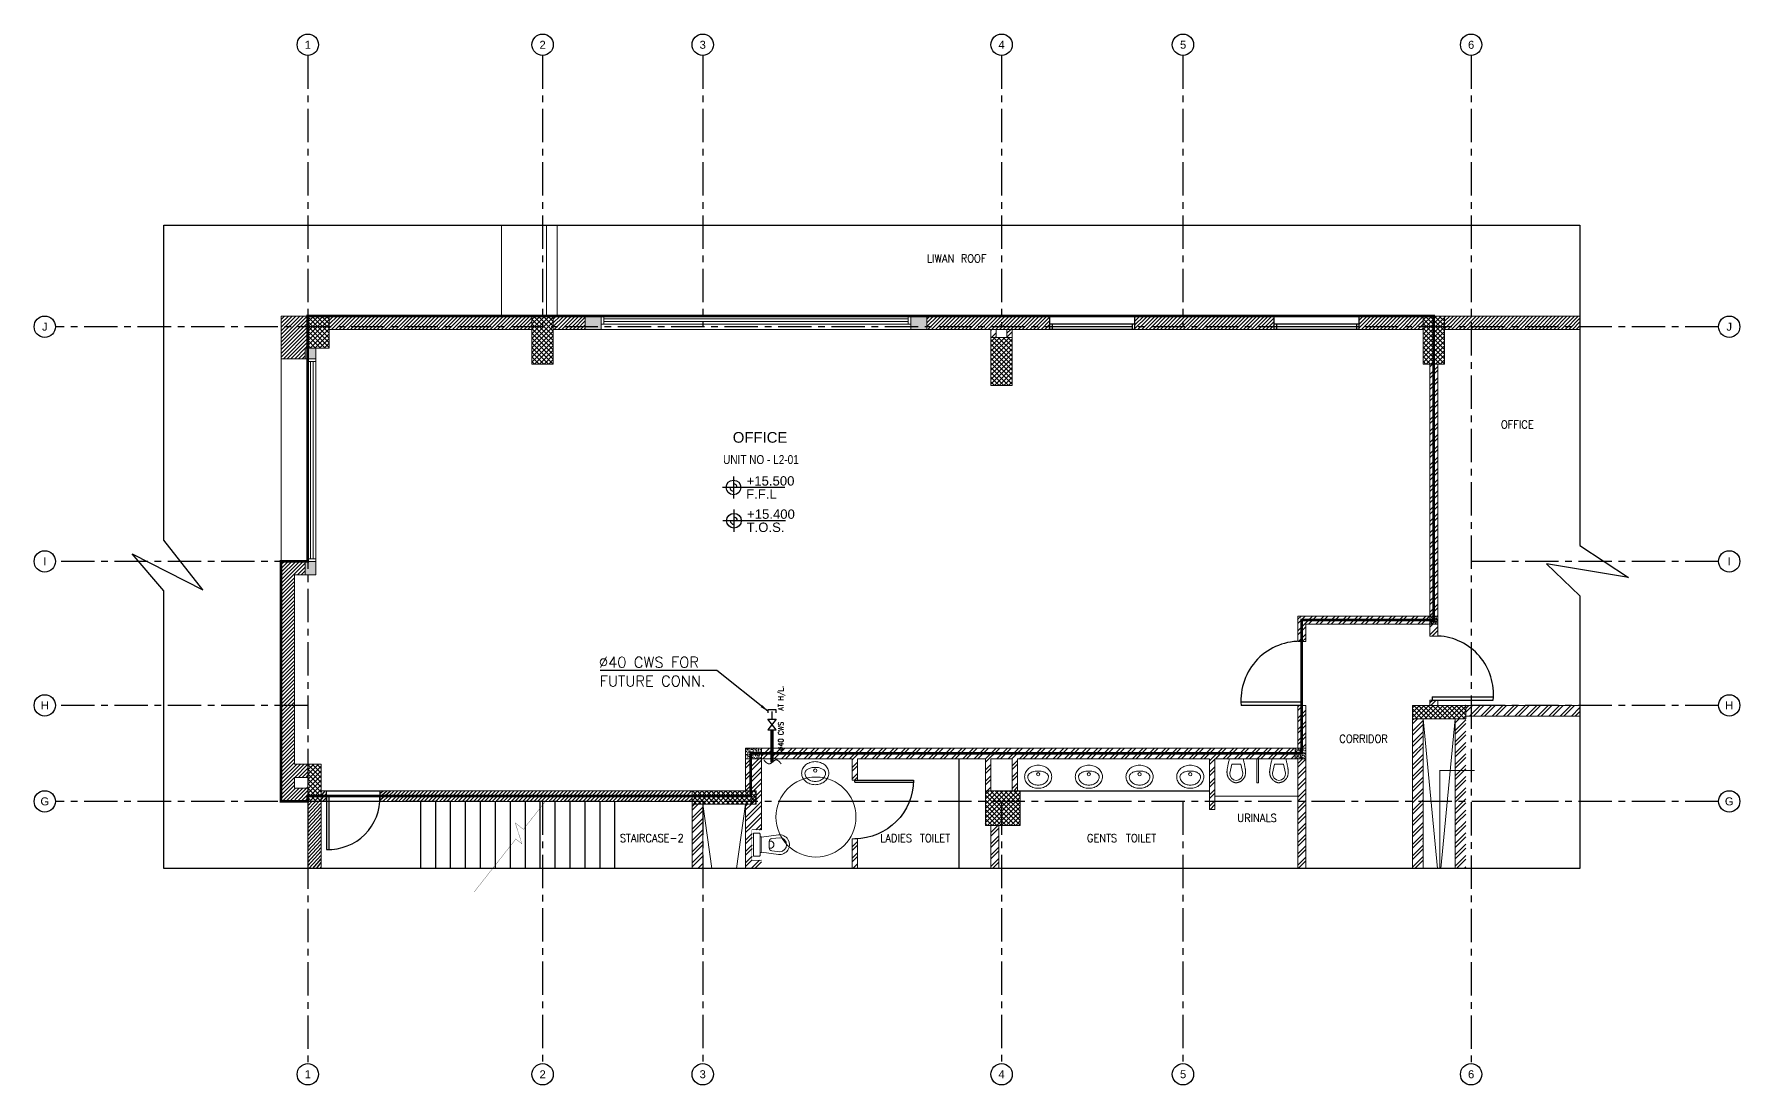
# Model space of a CAD drawing. Header units: metres. Extents: x 4747 to 137220, y 399495 to 419196.
# Drawn here: x 105255 to 137220, y 399495 to 419196 of the extents above; entities that cross this region are included whole.
import ezdxf
from ezdxf.enums import TextEntityAlignment as Align

# ---------------------------------------------------------------- set-up
doc = ezdxf.new("R2010")
doc.units = ezdxf.units.M
doc.header["$LTSCALE"] = 50
doc.header["$MEASUREMENT"] = 0
for name, pattern in [('CENTER', [2, 1.25, -0.25, 0.25, -0.25]), ('DASHED2', [9.525, 6.35, -3.175]), ('HIDDENX2', [0.75, 0.5, -0.25])]:
    doc.linetypes.add(name, pattern=pattern)
for name, color, linetype in [('A - CONCRETE', 1, 'Continuous'), ('A-DOOR', 10, 'Continuous'), ('A-LEVEL', 3, 'Continuous'), ('A-MARK-SECTIONS', 211, 'CENTER'), ('A-TEXT', 3, 'Continuous'), ('A-WALL HATCH-100', 8, 'Continuous'), ('Axis', 8, 'CENTER'), ('BS-TOILET FUR', 85, 'Continuous'), ('CWS', 130, 'Continuous'), ('DIM2', 222, 'Continuous'), ('ELEV.', 252, 'Continuous'), ('GLAZ', 4, 'Continuous'), ('OUT RETAIL', 253, 'Continuous'), ('P-PIPE-CWS', 80, 'Continuous'), ('P-PIPE-DRA', 40, 'Continuous'), ('P-PIPE-WS-TXT', 3, 'Continuous'), ('S-COL-HAT', 8, 'Continuous'), ('stair', 8, 'Continuous'), ('TBK', 7, 'Continuous'), ('WALL', 30, 'Continuous')]:
    doc.layers.add(name, color=color, linetype=linetype)
for name, color, linetype, lineweight in [('A-BLOCK', 2, 'Continuous', 18), ('A-Concrete post &encasement added 28-3-2011', 1, 'Continuous', 5), ('A-CORD.PLUMB', 46, 'Continuous', 9), ('A-GLASS', 4, 'Continuous', 5), ('A-HIDDEN', 8, 'HIDDENX2', 9), ('A-LEASING LINE', 6, 'DASHED2', 9), ('A-PROJECTION', 31, 'Continuous', 15), ('S-COL', 1, 'Continuous', 20)]:
    doc.layers.add(name, color=color, linetype=linetype, lineweight=lineweight)
doc.styles.add('ARIAL', font='ARIALUNI.TTF')
doc.styles.add('FRAME-ARIAL', font='arial.ttf', dxfattribs={"height": 0.35})
doc.styles.add('MECH', font='romans.shx')
doc.styles.add('ROMANS', font='ROMANS.shx', dxfattribs={"width": 0.9})
doc.styles.add('style1', font='arial.ttf')
doc.styles.add('VK', font='arial.ttf', dxfattribs={"width": 0.8})
doc.dimstyles.new('JAHRA CINEMA', dxfattribs={"dimtxt": 180, "dimasz": 150, "dimexe": 50, "dimexo": 50, "dimgap": 80, "dimtad": 1, "dimdec": 0, "dimlfac": 0.1, "dimzin": 1, "dimdsep": 46, "dimtxsty": 'ROMANS', "dimcen": 0.09, "dimdle": 50, "dimclrd": 222, "dimclre": 222, "dimclrt": 3, "dimadec": 0, "dimazin": 0, "dimtfac": 1, "dimtdec": 0, "dimtix": 1, "dimtmove": 2, "dimatfit": 3, "dimfxl": 0.1, "dimtolj": 1, "dimtzin": 0, "dimlwd": -1, "dimarcsym": 0})
pattern_1 = [(45, (101153.52, 156637.68), (-35.355339, 35.355339), [])]
pattern_2 = [(135, (101153.52, 156637.68), (-44.194174, -44.194174), []), (225, (101153.52, 156637.68), (44.194174, -44.194174), [])]
pattern_3 = [(140, (101153.52, 156637.68), (6.275213, 71.726018), [7.5, -82.5]), (85, (101153.52, 156637.68), (-75.219213, -13.875133), [6, -66]), (190.451444, (101154.044, 156643.656), (-68.944, 57.850885), [6.37402, -70.114211]), (136.1842, (101133.52, 156637.68), (16.551928, 106.724133), [11.25, -123.75]), (186.635635, (101134.9, 156646.57), (-97.41186, 93.466195), [9.561034, -105.171376]), (81.184164, (101133.52, 156637.68), (-97.41186, 93.466195), [9, -99]), (111, (101138.52, 156647.68), (40.261889, 59.690705), [7.5, -82.5]), (56, (101138.52, 156647.68), (-72.515005, 24.331533), [6, -66]), (161.451445, (101141.877, 156652.65), (-32.253115, 84.022238), [6.37402, -70.114211]), (127.5, (101153.521, 156637.678), (-33.2893854, 1.2159855), [0, -65.2, 0, -67, 0, -66.25]), (97.5, (101153.52, 156637.68), (-39.441171, 26.3069537), [0, -38.2, 0, -63.7, 0, -25.25]), (57.5, (101153.521, 156615.378), (2.2554872, 53.3822436), [0, -25, 0, -78, 0, -103.5]), (47.5, (101153.52, 156605.38), (-10.010498, 58.318617), [0, -32.5, 0, -51.8, 0, -73.5])]
pattern_4 = [(45, (-498654081.024, -238468702.163), (-35.3553390593, 35.3553390593), [])]
pattern_5 = [(45, (101153.52, 156637.68), (-106.06602, 106.06602), []), (45, (101224.23, 156637.68), (-106.06602, 106.06602), [])]
pattern_6 = [(45, (72747.21, -7468.8), (-106.066017, 106.066017), []), (45, (72817.92, -7468.8), (-106.066017, 106.066017), [])]
pattern_7 = [(45, (101152.52, 156637.68), (-106.06602, 106.06602), []), (45, (101223.23, 156637.68), (-106.06602, 106.06602), [])]

# ---------------------------------------------------------------- blocks, each defined once
blk = doc.blocks.new('W1')
at = {"layer": 'A-BLOCK', "color": 8}
blk.add_line((-80, 20), (80, 20), dxfattribs=at)
at = {"layer": 'GLAZ'}
for p, q in [((80, 5), (-80, 5)), ((-75, 5), (-75, -5)), ((75, 0), (-75, 0)), ((75, 5), (75, -5)), ((80, -5), (-80, -5))]:
    blk.add_line(p, q, dxfattribs=at)
at = {"layer": 'WALL'}
for p, q in [((-80, 20), (-80, -5)), ((80, -5), (80, 20))]:
    blk.add_line(p, q, dxfattribs=at)
blk = doc.blocks.new('DOOR SINGLE1')
at = {"layer": 'A-DOOR'}
for p, q in [((-11552.4, 19407.6), (-11555.3, 19407.6)), ((-11555.3, 19407.6), (-11555.3, 19327.6)), ((-11552.4, 19407.6), (-11552.4, 19327.6))]:
    blk.add_line(p, q, dxfattribs=at)
blk.add_arc((-11555.3, 19407.6), 80, 270, 0, dxfattribs=at)
blk = doc.blocks.new('159')
at = {"layer": 'A-CORD.PLUMB', "linetype": 'Continuous'}
for p, q in [((-499019374, -238983892, 0), (-499019174, -238983892, 0)), ((-499019174, -238983892, 0), (-499019174, -238984542, 0))]:
    blk.add_line(p, q, dxfattribs=at)
at = {"layer": 'A-CORD.PLUMB', "ltscale": 0.5}
for p, q in [((-499019596, -238984091), (-499019771, -238984072)), ((-499019541, -238984153), (-499019541, -238984292)), ((-499019596, -238984354), (-499019771, -238984374)), ((-499019174, -238984542, 0), (-499019374, -238984542, 0))]:
    blk.add_line(p, q, dxfattribs=at)
blk.add_lwpolyline([(-499019374, -238984386), (-499019739, -238984433, -1.137773), (-499019739, -238984012), (-499019374, -238984059), (-499019374, -238984386)], format="xyb", dxfattribs=at)
for centre, radius, start, end in [((-499019766, -238984223), 151, 91.6855, 180), ((-499019766, -238984223), 151, 180, 268.3145), ((-499019570, -238984223), 75.1, 67.0688, 292.9312), ((-499019604, -238984153), 62.5, 0, 82.6251), ((-499019604, -238984292), 62.5, 277.3749, 0)]:
    blk.add_arc(centre, radius, start, end, dxfattribs=at)
at = {"ltscale": 0.5}
blk.add_wipeout([(-499019374, -238983892), (-499019174, -238983892), (-499019174, -238984542), (-499019374, -238984542)], dxfattribs=at).translate(0, 0, 0).dxf.layer = 'A-CORD.PLUMB'
at = {"layer": 'A-CORD.PLUMB', "ltscale": 0.5}
for p, q in [((-499019374, -238984055), (-499019344, -238984055)), ((-499019374, -238984390, 0), (-499019344, -238984390))]:
    blk.add_line(p, q, dxfattribs=at)
blk.add_lwpolyline([(-499019221, -238984473), (-499019324, -238984473, -0.414214), (-499019344, -238984453), (-499019344, -238983993, -0.414214), (-499019324, -238983973), (-499019221, -238983973, -0.414214), (-499019201, -238983993), (-499019201, -238984453, -0.414214)], format="xyb", close=True, dxfattribs=at)
blk = doc.blocks.new('WB')
blk.add_lwpolyline([(-254, -48, -0.113803), (-235, 33, -0.103571), (-180, 105, -0.091769), (-99, 151, -0.084871), (0, 168, -0.084871), (99, 151, -0.091769), (180, 105, -0.103571), (235, 33, -0.113803), (254, -48, -0.113803), (235, -129, -0.103571), (180, -200, -0.091769), (99, -247, -0.084871), (0, -264, -0.084871), (-99, -247, -0.091769), (-180, -200, -0.103571), (-235, -129, -0.113803)], format="xyb", close=True)
for points in [[(-194, -48, -0.161298), (-182, -10, -0.106182), (-137, 29, -0.070452), (-78, 51, -0.056719), (0, 60, -0.056719), (78, 51, -0.070452), (137, 29, -0.106182), (182, -10, -0.161298), (194, -48, -0.161298)], [(194, -48, -0.113803), (181, -102, -0.103571), (141, -155, -0.091769), (79, -190, -0.084871), (0, -204, -0.084871), (-79, -190, -0.091769), (-141, -155, -0.103571), (-181, -102, -0.113803), (-194, -48, -0.113803)]]:
    blk.add_lwpolyline(points, format="xyb")
blk.add_circle((0, 0), 30)
blk = doc.blocks.new('HK')
for points in [[(82.2, 0), (-17.8, 0)], [(0, 17.8), (0, -17.8)]]:
    blk.add_lwpolyline(points)
at = {"const_width": 11.7}
for points in [[(-5.8, 0, 0.414214), (0, -5.8, 1)], [(5.8, 0, 0.414214), (0, 5.8, 1)]]:
    blk.add_lwpolyline(points, format="xyb", dxfattribs=at)
blk.add_circle((0, 0), 11.7)
at = {"style": 'VK'}
for tag, p in [('REL', (21, 3)), ('APS', (20.2, -18))]:
    blk.add_attdef(tag, p, '', height=15, dxfattribs=at)
blk = doc.blocks.new('G.V')
at = {"layer": 'P-PIPE-CWS', "ltscale": 10000}
for p, q in [((-101, -78), (-101, 78)), ((-101, 78), (101, -78)), ((101, 78), (-101, -78)), ((101, -78), (101, 78))]:
    blk.add_line(p, q, dxfattribs=at)
blk = doc.blocks.new('A$C4A371C8E')
at = {"color": 3}
for p, q in [((-178, -78), (-178, 78)), ((-178, 78), (-116, 78)), ((0, 0), (-147, 0)), ((-116, -78), (-178, -78))]:
    blk.add_line(p, q, dxfattribs=at)
blk = doc.blocks.new('A$C027B4A41')
at = {"color": 3}
blk.add_line((0, 1), (0, -73), dxfattribs=at)
at = {"color": 3, "rotation": 270}
blk.add_blockref('A$C4A371C8E', (0, 202), dxfattribs=at)
at = {"color": 5, "rotation": 90}
blk.add_blockref('G.V', (0, 101), dxfattribs=at)
blk = doc.blocks.new('*U10')
at = {"layer": 'P-PIPE-DRA', "color": 1, "const_width": 0.02}
blk.add_lwpolyline([(0.165, -0.035), (0.144, -0.013), (0.124, 0.007), (0.114, 0.016), (0.104, 0.023), (0.094, 0.029), (0.083, 0.034), (0.073, 0.036), (0.063, 0.037), (0.052, 0.035), (0.042, 0.03), (0.031, 0.024), (0.021, 0.017), (-0.001, 0), (-0.022, -0.018), (-0.032, -0.025), (-0.042, -0.032), (-0.053, -0.036), (-0.063, -0.039), (-0.073, -0.039), (-0.083, -0.036), (-0.093, -0.031), (-0.102, -0.025), (-0.112, -0.017), (-0.122, -0.008), (-0.141, 0.013), (-0.16, 0.037)], dxfattribs=at)

msp = doc.modelspace()

# ---------------------------------------------------------------- hatches: boundary and pattern name
at = {"layer": 'A-Concrete post &encasement added 28-3-2011', "ltscale": 15}
h = msp.add_hatch(dxfattribs=at)
h.set_pattern_fill('AR-CONC', color=252, scale=10, angle=90)
h.set_pattern_definition(pattern_3)
h.paths.add_polyline_path([(115884, 413910), (115584, 413910), (115584, 413660), (115884, 413660)])
h.paths.add_polyline_path([(121984, 413910), (121684, 413910), (121684, 413660), (121984, 413660)])
h = msp.add_hatch(dxfattribs=at)
h.set_pattern_fill('AR-CONC', color=252, scale=10, angle=90)
h.set_pattern_definition(pattern_3)
h.paths.add_polyline_path([(110334, 413110), (110534, 413110), (110534, 413310), (110334, 413310)])
h.paths.add_polyline_path([(110334, 409060), (110534, 409060), (110534, 409310), (110334, 409310)])
h = msp.add_hatch(dxfattribs=at)
h.set_pattern_fill('AR-CONC', color=252, scale=10, angle=90)
h.set_pattern_definition([(140, (101154.5, 156637.68), (6.275213, 71.726018), [7.5, -82.5]), (85, (101154.5, 156637.68), (-75.219213, -13.875133), [6, -66]), (190.451444, (101155.025, 156643.656), (-68.944, 57.850885), [6.37402, -70.114211]), (136.1842, (101134.5, 156637.68), (16.551928, 106.724133), [11.25, -123.75]), (186.635635, (101135.88, 156646.57), (-97.41186, 93.466195), [9.561034, -105.171376]), (81.184164, (101134.5, 156637.68), (-97.41186, 93.466195), [9, -99]), (111, (101139.5, 156647.68), (40.261889, 59.690705), [7.5, -82.5]), (56, (101139.5, 156647.68), (-72.515005, 24.331533), [6, -66]), (161.451445, (101142.86, 156652.65), (-32.253115, 84.022238), [6.37402, -70.114211]), (127.5, (101154.502, 156637.678), (-33.2893854, 1.2159855), [0, -65.2, 0, -67, 0, -66.25]), (97.5, (101154.502, 156637.68), (-39.441171, 26.3069537), [0, -38.2, 0, -63.7, 0, -25.25]), (57.5, (101154.502, 156615.378), (2.2554872, 53.3822436), [0, -25, 0, -78, 0, -103.5]), (47.5, (101154.5, 156605.38), (-10.010498, 58.318617), [0, -32.5, 0, -51.8, 0, -73.5])])
h.paths.add_polyline_path([(131409, 408286), (131559, 408286), (131559, 408136), (131409, 408136)])
h = msp.add_hatch(dxfattribs=at)
h.set_pattern_fill('AR-CONC', color=252, scale=10, angle=90)
h.set_pattern_definition(pattern_3)
h.paths.add_polyline_path([(118884, 405611), (118584, 405611), (118584, 405811), (118884, 405811)])
h = msp.add_hatch(dxfattribs=at)
h.set_pattern_fill('AR-CONC', color=252, scale=10, angle=90)
h.set_pattern_definition(pattern_3)
h.paths.add_polyline_path([(128884, 405811), (129084, 405811), (129084, 405611), (128884, 405611)])
at = {"layer": 'A-WALL HATCH-100'}
h = msp.add_hatch(dxfattribs=at)
h.set_pattern_fill('ANSI31', color=252, scale=400, style=0)
h.set_pattern_definition(pattern_1)
h.paths.add_polyline_path([(115584, 413910), (114984, 413910), (114984, 413710), (115584, 413710)])
h.paths.add_polyline_path([(115584, 413710), (114984, 413710), (114984, 413660), (115584, 413660)])
h.paths.add_polyline_path([(114584, 413910), (110784, 413910), (110784, 413710), (114584, 413710)])
h.paths.add_polyline_path([(114584, 413710), (110784, 413710), (110784, 413660), (114584, 413660)])
h.paths.add_polyline_path([(110384, 413910), (109884, 413910), (109884, 413710), (110384, 413710)])
h.paths.add_polyline_path([(110384, 413710), (109884, 413710), (109884, 413110), (110334, 413110), (110334, 413310), (110384, 413310)])
h = msp.add_hatch(dxfattribs=at)
h.set_pattern_fill('ANSI31', color=252, scale=400, style=0)
h.set_pattern_definition(pattern_1)
h.paths.add_polyline_path([(123384, 413910), (123384, 413710), (123384, 413660), (124284, 413660), (124284, 413910), (121684, 413910), (121684, 413660), (123384, 413660), (123384, 413710)])
h.paths.add_polyline_path([(121984, 413910), (121684, 413910), (121684, 413660), (121984, 413660)])
h = msp.add_hatch(dxfattribs=at)
h.set_pattern_fill('ANSI32', color=252, scale=400, style=0)
h.set_pattern_definition(pattern_5)
h.paths.add_polyline_path([(123284, 413660), (123184, 413660), (123184, 413510), (123284, 413510)])
h.paths.add_polyline_path([(123584, 413660), (123484, 413660), (123484, 413510), (123584, 413510)])
h = msp.add_hatch(dxfattribs=at)
h.set_pattern_fill('ANSI31', color=252, scale=400, angle=360, style=0)
h.set_pattern_definition(pattern_4)
h.paths.add_polyline_path([(128484, 413660), (128484, 413910), (125884, 413910), (125884, 413660)])
h = msp.add_hatch(dxfattribs=at)
h.set_pattern_fill('ANSI31', color=252, scale=400, angle=360, style=0)
h.set_pattern_definition(pattern_4)
h.paths.add_polyline_path([(131683, 413910), (131683, 413710), (131683, 413710), (131683, 413660), (132645, 413660), (134222, 413660), (134222, 413910), (132675, 413910), (130084, 413910), (130084, 413660), (131283, 413660), (131283, 413910)])
h = msp.add_hatch(dxfattribs=at)
h.set_pattern_fill('ANSI32', color=252, scale=400, style=0)
h.set_pattern_definition(pattern_7)
h.paths.add_polyline_path([(131409, 408286), (128933, 408286), (128934, 407810), (129084, 407810), (129084, 408136), (131409, 408136)])
h.paths.add_polyline_path([(131409, 408286), (131558, 408286), (131558, 413010), (131408, 413010)])
h.paths.add_polyline_path([(131559, 408136), (131409, 408136), (131408, 407911), (131558, 407911)])
h = msp.add_hatch(dxfattribs=at)
h.set_pattern_fill('ANSI31', color=252, scale=400, angle=360, style=0)
h.set_pattern_definition([(45, (101153.52, 156637.68), (-35.355339, 35.355339), [])])
edge = h.paths.add_edge_path()
edge.add_arc((110646, 404688), 500, 121.5778, 156.6509)
edge.add_line((110187, 404886), (110384, 404886))
edge.add_line((110384, 404886), (110384, 405114))
edge = h.paths.add_edge_path()
edge.add_line((110384, 404886), (110187, 404886))
edge.add_arc((109835, 404989), 367, 331.0526, 343.7527, ccw=False)
edge.add_line((110156, 404811), (110384, 404811))
edge.add_line((110384, 404811), (110384, 404886))
edge = h.paths.add_edge_path()
edge.add_line((110187, 404886), (109884, 404886))
edge.add_line((109884, 404886), (109884, 404811))
edge.add_line((109884, 404811), (110156, 404811))
edge.add_arc((109835, 404989), 367, 331.0527, 343.7527)
h.paths.add_polyline_path([(110334, 409060), (110334, 409310), (109884, 409310), (109884, 406486), (110134, 406486), (110134, 409060)])
h.paths.add_polyline_path([(110134, 405261), (110384, 405261), (110384, 405511), (110134, 405511), (110134, 406486), (109884, 406486), (109884, 405719), (110134, 405227)])
edge = h.paths.add_edge_path()
edge.add_line((110313, 405061), (110219, 405061))
edge.add_line((110219, 405061), (110252, 404995))
edge.add_arc((110646, 404688), 500, 131.7279, 142.0562, ccw=False)
edge = h.paths.add_edge_path()
edge.add_line((110219, 405061), (110134, 405061))
edge.add_line((110134, 405061), (110134, 405227))
edge.add_line((110134, 405227), (109884, 405719))
edge.add_line((109884, 405719), (109884, 404886))
edge.add_line((109884, 404886), (110187, 404886))
edge.add_arc((110646, 404688), 500, 142.0562, 156.6509, ccw=False)
edge.add_line((110252, 404995), (110219, 405061))
h = msp.add_hatch(dxfattribs=at)
h.set_pattern_fill('ANSI32', color=252, scale=400)
h.set_pattern_definition(pattern_6)
h.paths.add_polyline_path([(134222, 406610), (132084, 406610), (132084, 406411), (134222, 406411)])
h.paths.add_polyline_path([(132084, 406360), (131884, 406360), (131884, 404425), (132084, 404425)])
h.paths.add_polyline_path([(131284, 406361), (131284, 404982), (131284, 404982), (131284, 404782), (131284, 404782), (131284, 404425), (131284, 404425)])
h.paths.add_polyline_path([(131284, 403992), (131284, 403553), (131283, 404425), (131284, 404425)])
h.paths.add_polyline_path([(131884, 403553), (132084, 403553), (132084, 404423), (131884, 404425)])
h = msp.add_hatch(dxfattribs=at)
h.set_pattern_fill('ANSI32', color=252, scale=400, style=0)
h.set_pattern_definition(pattern_7)
h.paths.add_polyline_path([(131558, 406711), (131408, 406711), (131408, 406610), (131558, 406611)])
h = msp.add_hatch(dxfattribs=at)
h.set_pattern_fill('ANSI32', color=252, scale=400, style=0)
h.set_pattern_definition(pattern_5)
h.paths.add_polyline_path([(131084, 405811), (131084, 405611)], flags=17)
h.paths.add_polyline_path([(131284, 406360), (131084, 406360), (131084, 403553), (131284, 403553), (131284, 404786), (131284, 404782), (131287, 404425), (131284, 404425)])
h.paths.add_polyline_path([(131084, 405811), (131284, 405811), (131284, 405801), (131084, 405801)], flags=17)
h = msp.add_hatch(dxfattribs=at)
h.set_pattern_fill('ANSI32', color=252, scale=400, style=0)
h.set_pattern_definition(pattern_5)
h.paths.add_polyline_path([(118683, 405611), (118584, 405611), (118584, 405011), (118683, 405011)])
h = msp.add_hatch(dxfattribs=at)
h.set_pattern_fill('ANSI31', color=252, scale=400, angle=360, style=0)
h.set_pattern_definition(pattern_4)
h.paths.add_polyline_path([(110734, 404886), (110634, 404886), (110634, 404811), (110734, 404811), (110734, 404786)])
h.paths.add_polyline_path([(110734, 405011), (110634, 405011), (110634, 404886), (110734, 404886)])
h.paths.add_polyline_path([(110384, 403553), (110634, 403553), (110634, 403645), (110634, 403645), (110634, 404811), (110384, 404811)])
h = msp.add_hatch(dxfattribs=at)
h.set_pattern_fill('ANSI31', color=252, scale=400, angle=360, style=0)
h.set_pattern_definition(pattern_4)
edge = h.paths.add_edge_path()
edge.add_line((117584, 404811), (117584, 405011))
edge.add_line((117597, 405011), (112284, 405011))
edge.add_line((112284, 405011), (111734, 405011))
edge.add_line((111734, 405011), (111734, 404811))
edge.add_line((111734, 404811), (111984, 404811))
edge.add_line((111984, 404811), (111984, 404811))
edge.add_line((111984, 404811), (112284, 404811))
edge.add_line((112284, 404811), (112284, 404811))
edge.add_line((112284, 404811), (117577, 404811))
h = msp.add_hatch(dxfattribs=at)
h.set_pattern_fill('ANSI32', color=252, scale=400, style=0)
h.set_pattern_definition(pattern_5)
h.paths.add_polyline_path([(117584, 403553), (117784, 403553), (117784, 404761), (117584, 404761)])
h = msp.add_hatch(dxfattribs=at)
h.set_pattern_fill('ANSI32', color=252, scale=400)
h.set_pattern_definition(pattern_6)
h.paths.add_polyline_path([(118584, 403553), (118683, 403553), (118683, 404761), (118584, 404761)])
at = {"layer": 'S-COL-HAT', "ltscale": 15}
h = msp.add_hatch(dxfattribs=at)
h.set_pattern_fill('ANSI37', color=252, scale=500, angle=90)
h.set_pattern_definition(pattern_2)
h.paths.add_polyline_path([(110784, 413310), (110784, 413910), (110384, 413910), (110384, 413310)])
h = msp.add_hatch(dxfattribs=at)
h.set_pattern_fill('ANSI37', color=252, scale=500, angle=90)
h.set_pattern_definition(pattern_2)
h.paths.add_polyline_path([(114984, 413910), (114584, 413910), (114584, 413010), (114984, 413010)])
h = msp.add_hatch(dxfattribs=at)
h.set_pattern_fill('ANSI37', color=252, scale=500, angle=90)
h.set_pattern_definition(pattern_2)
h.paths.add_polyline_path([(131683, 413910), (131283, 413910), (131283, 413010), (131683, 413010)])
h = msp.add_hatch(dxfattribs=at)
h.set_pattern_fill('ANSI37', color=252, scale=500, angle=90)
h.set_pattern_definition(pattern_2)
h.paths.add_polyline_path([(123584, 413510), (123184, 413510), (123184, 412610), (123584, 412610)])
h = msp.add_hatch(dxfattribs=at)
h.set_pattern_fill('ANSI37', color=252, scale=500, angle=90)
h.set_pattern_definition(pattern_2)
h.paths.add_polyline_path([(131084, 406610), (131084, 406360), (132084, 406360), (132084, 406610)])
h = msp.add_hatch(dxfattribs=at)
h.set_pattern_fill('ANSI37', color=252, scale=500, angle=90)
h.set_pattern_definition(pattern_2)
h.paths.add_polyline_path([(110634, 405511), (110384, 405511), (110384, 404811), (110634, 404811)])
h = msp.add_hatch(dxfattribs=at)
h.set_pattern_fill('ANSI37', color=252, scale=500, angle=90)
h.set_pattern_definition(pattern_2)
h.paths.add_polyline_path([(117584, 405011), (117584, 404761), (118784, 404761), (118784, 405011)])
h = msp.add_hatch(dxfattribs=at)
h.set_pattern_fill('ANSI37', color=252, scale=500, angle=90)
h.set_pattern_definition([(135, (101153.523, 210038.107), (-44.194174, -44.194174), []), (225, (101153.523, 210038.107), (44.194174, -44.194174), [])])
h.paths.add_polyline_path([(123734, 405011), (123084, 405011), (123084, 404361), (123734, 404361)])

# ---------------------------------------------------------------- linework, layer by layer
at = {"layer": 'A-BLOCK', "color": 252}
for p, q in [((107685, 413910, 0), (107685, 413660, 0)), ((115884, 413910, 0), (109884, 413910, 0)), ((109884, 413110, 0), (109884, 413910, 0)), ((110784, 413660, 0), (114584, 413660, 0)), ((114984, 413660, 0), (115884, 413660, 0)), ((124284, 413910, 0), (121684, 413910, 0)), ((121684, 413660, 0), (121684, 413910, 0)), ((121684, 413660, 0), (124284, 413660, 0)), ((128484, 413910, 0), (125884, 413910, 0)), ((125884, 413910, 0), (125884, 413660, 0)), ((125884, 413660, 0), (128484, 413660, 0)), ((128484, 413910, 0), (128484, 413660, 0)), ((134222, 413910, 0), (130084, 413910, 0)), ((130084, 413910, 0), (130084, 413660, 0)), ((130084, 413660, 0), (131287, 413660, 0)), ((131683, 413660, 0), (134222, 413660, 0)), ((109884, 413110, 0), (110534, 413110, 0)), ((131409, 413010, 0), (131409, 407911, 0)), ((131559, 413010, 0), (131559, 407911, 0)), ((110534, 409310, 0), (109884, 409310, 0)), ((109884, 409310, 0), (109884, 404811, 0)), ((110334, 409060, 0), (110134, 409060, 0)), ((110134, 409060, 0), (110134, 405511, 0)), ((128934, 407810, 0), (128934, 408286, 0)), ((128934, 408286, 0), (131409, 408286, 0)), ((129084, 407810, 0), (129084, 408136, 0)), ((129084, 408136, 0), (131409, 408136, 0)), ((131559, 407911, 0), (131409, 407911, 0)), ((128934, 407810, 0), (129084, 407810, 0)), ((128934, 405811, 0), (128934, 406611, 0)), ((128934, 406611, 0), (129084, 406611, 0)), ((129084, 406611, 0), (129084, 403553, 0)), ((131558, 406711, 0), (131408, 406711, 0)), ((131408, 406711, 0), (131408, 406610, 0)), ((131558, 406711, 0), (131558, 406610, 0)), ((132084, 406610, 0), (134222, 406610, 0)), ((131084, 406360, 0), (131084, 403553, 0)), ((131284, 406360, 0), (131284, 403553, 0)), ((131884, 406360, 0), (131884, 403553, 0)), ((132084, 406410, 0), (134222, 406410, 0)), ((118584, 405811, 0), (118584, 405011, 0)), ((118784, 405811, 0), (128934, 405811, 0)), ((110384, 405511, 0), (110134, 405511, 0)), ((127284, 405610, 0), (123684, 405610, 0)), ((123684, 405610, 0), (123684, 405011, 0)), ((127284, 404661, 0), (127284, 405610, 0)), ((128934, 405610, 0), (127384, 405610, 0)), ((127384, 405610, 0), (127384, 404661, 0)), ((128934, 403553, 0), (128934, 405610, 0)), ((110384, 405261, 0), (110134, 405261, 0)), ((117584, 405011, 0), (111734, 405011, 0)), ((111734, 405011, 0), (111734, 404811, 0)), ((112284, 405011, 0), (117584, 405011, 0)), ((110384, 404811, 0), (110384, 403553, 0)), ((111734, 404811, 0), (117584, 404811, 0)), ((112284, 404811, 0), (117584, 404811, 0)), ((117584, 404761, 0), (117584, 403553, 0)), ((117784, 404761, 0), (117784, 403553, 0)), ((118584, 404761, 0), (118584, 403553, 0)), ((118584, 404761, 0), (118584, 403553, 0)), ((127384, 404661, 0), (127284, 404661, 0)), ((120583, 404111, 0), (120583, 403553, 0)), ((120683, 404111, 0), (120583, 404111, 0)), ((120683, 404111, 0), (120683, 403553, 0))]:
    msp.add_line(p, q, dxfattribs=at)
at = {"layer": 'A-BLOCK', "color": 252, "elevation": 0}
for points in [[(123184, 413510), (123184, 413660)], [(123284, 413510), (123284, 413660)], [(123484, 413510), (123484, 413660)], [(123584, 413510), (123584, 413660)], [(123184, 405011), (123184, 405611), (123584, 405611), (123584, 405011)], [(110384, 405261), (110134, 405261), (110134, 405061), (110384, 405061)], [(110634, 403553), (110634, 404811), (110734, 404811), (110734, 405011), (110634, 405011)], [(109884, 404811), (110384, 404811)], [(123183, 404361), (123183, 403553)], [(123333, 403553), (123333, 404361)]]:
    msp.add_lwpolyline(points, dxfattribs=at)
at = {"layer": 'A-Concrete post &encasement added 28-3-2011', "color": 252, "ltscale": 15}
for p, q in [((115884, 413910, 0), (115884, 413660, 0)), ((110384, 409310, 0), (110534, 409310, 0)), ((110534, 409060, 0), (110534, 409310, 0))]:
    msp.add_line(p, q, dxfattribs=at)
at = {"layer": 'A-Concrete post &encasement added 28-3-2011', "color": 252, "ltscale": 15, "elevation": 0}
for points in [[(115884, 413910), (115584, 413910), (115584, 413660), (115884, 413660)], [(110334, 409060), (110534, 409060), (110534, 409310), (110334, 409310)], [(131409, 408286), (131559, 408286), (131559, 408136), (131409, 408136)], [(118884, 405611), (118584, 405611), (118584, 405811), (118884, 405811)], [(128884, 405811), (129084, 405811), (129084, 405611), (128884, 405611)]]:
    msp.add_lwpolyline(points, close=True, dxfattribs=at)
msp.add_lwpolyline([(110534, 413110), (110534, 413310), (110334, 413310), (110334, 413110), (110534, 413110), (110534, 413310)], dxfattribs=at)
at = {"layer": 'A-CORD.PLUMB', "color": 252}
for p, q in [((128168, 405611, 0), (128168, 405160, 0)), ((128198, 405611, 0), (128198, 405160, 0)), ((128168, 405160, 0), (128198, 405160, 0)), ((128934, 404911, 0), (127383, 404911, 0))]:
    msp.add_line(p, q, dxfattribs=at)
at = {"layer": 'A-CORD.PLUMB', "color": 252, "elevation": 0}
for points in [[(127769, 405161), (127774, 405160), (127778, 405160), (127781, 405161), (127783, 405161), (127783, 405161), (127784, 405161), (127786, 405161), (127789, 405161), (127793, 405161), (127798, 405162), (127804, 405163), (127811, 405164), (127818, 405166), (127826, 405168), (127835, 405171), (127844, 405175), (127853, 405179), (127863, 405185), (127873, 405191), (127882, 405199), (127892, 405207), (127902, 405217), (127912, 405228), (127921, 405241), (127930, 405255), (127935, 405264), (127940, 405273), (127944, 405282), (127947, 405291), (127950, 405300), (127952, 405309), (127954, 405318), (127954, 405327), (127956, 405335), (127956, 405343), (127957, 405351), (127957, 405358), (127957, 405365), (127957, 405372), (127957, 405377), (127956, 405383), (127956, 405388), (127955, 405392), (127955, 405395), (127954, 405398), (127954, 405398), (127955, 405401), (127954, 405404), (127954, 405409), (127953, 405416), (127951, 405423), (127950, 405432), (127948, 405441), (127946, 405452), (127944, 405463), (127942, 405475), (127939, 405488), (127937, 405502), (127934, 405516), (127931, 405531), (127927, 405546), (127924, 405562), (127920, 405578), (127916, 405594), (127912, 405611), (127655, 405611), (127651, 405594), (127647, 405578), (127643, 405562), (127639, 405546), (127636, 405531), (127633, 405516), (127630, 405502), (127627, 405488), (127624, 405475), (127622, 405463), (127620, 405452), (127618, 405441), (127617, 405432), (127615, 405423), (127614, 405416), (127613, 405409), (127612, 405404), (127612, 405401), (127611, 405398), (127611, 405398), (127611, 405395), (127610, 405392), (127610, 405388), (127609, 405383), (127609, 405377), (127608, 405371), (127608, 405365), (127608, 405358), (127608, 405350), (127609, 405343), (127610, 405335), (127611, 405326), (127612, 405318), (127614, 405309), (127616, 405300), (127619, 405291), (127622, 405282), (127626, 405272), (127631, 405263), (127636, 405254), (127646, 405239), (127656, 405226), (127666, 405214), (127676, 405204), (127686, 405195), (127696, 405188), (127706, 405181), (127716, 405176), (127725, 405172), (127734, 405168), (127742, 405165), (127750, 405163), (127757, 405162), (127764, 405161)], [(128569, 405161), (128574, 405160), (128578, 405160), (128581, 405161), (128583, 405161), (128583, 405161), (128584, 405161), (128586, 405161), (128589, 405161), (128593, 405161), (128598, 405162), (128604, 405163), (128611, 405164), (128618, 405166), (128626, 405168), (128635, 405171), (128644, 405175), (128653, 405179), (128663, 405185), (128673, 405191), (128682, 405199), (128692, 405207), (128702, 405217), (128712, 405228), (128721, 405241), (128730, 405255), (128735, 405264), (128740, 405273), (128744, 405282), (128747, 405291), (128750, 405300), (128752, 405309), (128754, 405318), (128754, 405327), (128756, 405335), (128756, 405343), (128757, 405351), (128757, 405358), (128757, 405365), (128757, 405372), (128757, 405377), (128756, 405383), (128756, 405388), (128755, 405392), (128755, 405395), (128754, 405398), (128754, 405398), (128755, 405401), (128754, 405404), (128754, 405409), (128753, 405416), (128751, 405423), (128750, 405432), (128748, 405441), (128746, 405452), (128744, 405463), (128742, 405475), (128739, 405488), (128737, 405502), (128734, 405516), (128731, 405531), (128727, 405546), (128724, 405562), (128720, 405578), (128716, 405594), (128712, 405611), (128455, 405611), (128451, 405594), (128447, 405578), (128443, 405562), (128439, 405546), (128436, 405531), (128433, 405516), (128430, 405502), (128427, 405488), (128424, 405475), (128422, 405463), (128420, 405452), (128418, 405441), (128417, 405432), (128415, 405423), (128414, 405416), (128413, 405409), (128412, 405404), (128412, 405401), (128411, 405398), (128411, 405398), (128411, 405395), (128410, 405392), (128410, 405388), (128409, 405383), (128409, 405377), (128408, 405371), (128408, 405365), (128408, 405358), (128408, 405350), (128409, 405343), (128410, 405335), (128411, 405326), (128412, 405318), (128414, 405309), (128416, 405300), (128419, 405291), (128422, 405282), (128426, 405272), (128431, 405263), (128436, 405254), (128446, 405239), (128456, 405226), (128466, 405214), (128476, 405204), (128486, 405195), (128496, 405188), (128506, 405181), (128516, 405176), (128525, 405172), (128534, 405168), (128542, 405165), (128550, 405163), (128557, 405162), (128564, 405161)]]:
    msp.add_lwpolyline(points, close=True, dxfattribs=at)
for points in [[(127869, 405507), (127698, 405507), (127661, 405340, 0.392296), (127783, 405200)], [(127869, 405507), (127905, 405340, -0.392296), (127783, 405200)], [(128669, 405507), (128498, 405507), (128461, 405340, 0.392296), (128583, 405200)], [(128669, 405507), (128705, 405340, -0.392296), (128583, 405200)]]:
    msp.add_lwpolyline(points, format="xyb", dxfattribs=at)
at = {"layer": 'A-DOOR', "color": 252}
for p, q in [((129013, 406671, 0), (127868, 406671, 0)), ((129013, 406611, 0), (127873, 406611, 0)), ((129013, 406671, 0), (129013, 406611, 0)), ((131456, 406770, 0), (131456, 406711, 0)), ((131456, 406770, 0), (132600, 406770, 0)), ((131456, 406711, 0), (132596, 406711, 0))]:
    msp.add_line(p, q, dxfattribs=at)
at = {"layer": 'A-DOOR', "color": 252, "elevation": 0}
msp.add_lwpolyline([(110784, 403911), (110784, 404911), (110734, 404911), (110734, 403911)], dxfattribs=at)
at = {"layer": 'A-DOOR', "color": 252}
for centre, radius, start, end in [((131512, 406822, 0), 1090, 354.1266, 87.0568), ((128977, 406704, 0), 1108, 86.8448, 184.7955), ((110777, 404868, 0), 958, 267.4475, 2.5525)]:
    msp.add_arc(centre, radius, start, end, dxfattribs=at)
at = {"layer": 'A-GLASS', "color": 252}
for p, q in [((115855, 413660, 0), (121684, 413660, 0)), ((121684, 413910, 0), (115884, 413910, 0)), ((121684, 413760, 0), (115884, 413760, 0)), ((115934, 413910, 0), (115934, 413760, 0)), ((121634, 413860, 0), (115934, 413860, 0)), ((121634, 413810, 0), (115934, 413810, 0)), ((121634, 413910, 0), (121634, 413760, 0)), ((121684, 413910, 0), (121684, 413760, 0)), ((109884, 413110, 0), (109884, 409310, 0)), ((110384, 409310, 0), (110384, 413110, 0)), ((110534, 413110, 0), (110384, 413110, 0)), ((110434, 409360, 0), (110434, 413060, 0)), ((110484, 409360, 0), (110484, 413060, 0)), ((110534, 409310, 0), (110534, 413110, 0)), ((110384, 409360, 0), (110534, 409360, 0))]:
    msp.add_line(p, q, dxfattribs=at)
at = {"layer": 'A-GLASS', "color": 252, "elevation": 0}
msp.add_lwpolyline([(110384, 413060), (110534, 413060)], dxfattribs=at)
at = {"layer": 'A-HIDDEN', "color": 252, "linetype": 'Continuous', "ltscale": 5}
for p, q in [((131284, 406360, 0), (131552, 403553, 0)), ((131616, 403553, 0), (131884, 406360, 0)), ((117784, 404761, 0), (117954, 403553)), ((118584, 404761, 0), (118416, 403553, 0))]:
    msp.add_line(p, q, dxfattribs=at)
at = {"layer": 'A-HIDDEN', "color": 252, "ltscale": 5}
msp.add_line((131884, 406360, 0), (131884, 403553, 0), dxfattribs=at)
at = {"layer": 'A-LEASING LINE', "color": 9, "const_width": 50, "elevation": 0}
msp.add_lwpolyline([(131484, 413910), (110384, 413910), (110384, 409310), (109884, 409310), (109884, 404811), (110384, 404811), (110384, 404911), (118684, 404911), (118684, 405711), (129009, 405711), (129009, 408211), (131484, 408211), (131484, 413910)], close=True, dxfattribs=at)
at = {"layer": 'A-MARK-SECTIONS', "color": 252, "ltscale": 20, "const_width": 20, "elevation": 0}
msp.add_lwpolyline([(131595, 403553), (131595, 405391), (132248, 405391)], dxfattribs=at)
at = {"layer": 'A-PROJECTION', "color": 252}
for p, q in [((114855, 415613, 0), (114855, 413910, 0)), ((115055, 415613, 0), (115055, 413910, 0))]:
    msp.add_line(p, q, dxfattribs=at)
at = {"layer": 'A-PROJECTION', "color": 252, "elevation": 0}
msp.add_lwpolyline([(114016, 415613), (114016, 413910)], dxfattribs=at)
at = {"layer": 'Axis', "color": 252, "ltscale": 10}
for p, q in [((110384, 418796, 0), (110384, 399895, 0)), ((114784, 418796, 0), (114784, 413710, 0)), ((117784, 418796, 0), (117784, 413710, 0)), ((123384, 418796, 0), (123384, 413710, 0)), ((126784, 418796, 0), (126784, 413710, 0)), ((132184, 418796, 0), (132184, 399895, 0)), ((136820, 413710, 0), (105655, 413710, 0)), ((110384, 409310, 0), (105655, 409310, 0)), ((136820, 409310, 0), (132184, 409310, 0)), ((110384, 406610, 0), (105655, 406610, 0)), ((136820, 406610, 0), (132184, 406610, 0)), ((136820, 404810, 0), (105655, 404810, 0)), ((114784, 404810, 0), (114784, 399895, 0)), ((117784, 404810, 0), (117784, 399895, 0)), ((123384, 404810, 0), (123384, 399895, 0)), ((126784, 404810, 0), (126784, 399895, 0))]:
    msp.add_line(p, q, dxfattribs=at)
at = {"layer": 'Axis', "color": 252, "linetype": 'Continuous'}
for centre in [(110384, 418996, 0), (114784, 418996, 0), (117784, 418996, 0), (123384, 418996, 0), (126784, 418996, 0), (132184, 418996, 0), (105455, 413710, 0), (137020, 413710, 0), (105455, 409310, 0), (137020, 409310, 0), (105455, 406611, 0), (137020, 406611, 0), (105455, 404811, 0), (137020, 404811, 0), (110384, 399695, 0), (114784, 399695, 0), (117784, 399695, 0), (123384, 399695, 0), (126784, 399695, 0), (132184, 399695, 0)]:
    msp.add_circle(centre, 200, dxfattribs=at)
at = {"layer": 'BS-TOILET FUR', "color": 252}
for p, q in [((122583, 405611, 0), (122583, 403553, 0)), ((123333, 405011), (127283, 405011, 0))]:
    msp.add_line(p, q, dxfattribs=at)
at = {"layer": 'CWS', "linetype": 'CENTER', "ltscale": 5, "const_width": 65, "elevation": 0}
msp.add_lwpolyline([(119084, 405542), (119084, 406150)], dxfattribs=at)
at = {"layer": 'ELEV.', "color": 252, "elevation": 0}
msp.add_lwpolyline([(110734, 405011), (111734, 405011), (111734, 404811), (110734, 404811)], close=True, dxfattribs=at)
at = {"layer": 'S-COL', "color": 252, "ltscale": 15, "elevation": 0}
for points in [[(110784, 413310), (110784, 413910), (110384, 413910), (110384, 413310)], [(114584, 413010), (114984, 413010), (114984, 413910), (114584, 413910)], [(121984, 413910), (121684, 413910), (121684, 413660), (121984, 413660)], [(131283, 413010), (131683, 413010), (131683, 413910), (131283, 413910)], [(123184, 412610), (123584, 412610), (123584, 413510), (123184, 413510)], [(131084, 406610), (131084, 406360), (132084, 406360), (132084, 406610)], [(110384, 404811), (110634, 404811), (110634, 405511), (110384, 405511)], [(117584, 405011), (117584, 404761), (118784, 404761), (118784, 405011)], [(123084, 404361), (123734, 404361), (123734, 405011), (123084, 405011)]]:
    msp.add_lwpolyline(points, close=True, dxfattribs=at)
at = {"layer": 'stair', "color": 252}
for p, q in [((112494, 404811, 0), (112494, 403553, 0)), ((112774, 404811, 0), (112774, 403553, 0)), ((113054, 404811, 0), (113054, 403553, 0)), ((113334, 404811, 0), (113334, 403553, 0)), ((113614, 404811, 0), (113614, 403553, 0)), ((113894, 404811, 0), (113894, 403553, 0)), ((114174, 404811, 0), (114174, 403553, 0)), ((114454, 404811, 0), (114454, 403553, 0)), ((114734, 404811, 0), (114734, 403553, 0)), ((115014, 404811, 0), (115014, 403553, 0)), ((115294, 404811, 0), (115294, 403553, 0)), ((115574, 404811, 0), (115574, 403553, 0)), ((115854, 404811, 0), (115854, 403553, 0)), ((116134, 404811, 0), (116134, 403553, 0))]:
    msp.add_line(p, q, dxfattribs=at)
at = {"layer": 'stair', "color": 252, "const_width": 5, "elevation": 0}
msp.add_lwpolyline([(113500, 403111), (114282, 404106), (114397, 404015), (114271, 404407), (114424, 404287), (114893, 404883)], dxfattribs=at)

# ---------------------------------------------------------------- block references
at = {"color": 3, "xscale": -1}
msp.add_blockref('A$C027B4A41', (119084, 406150, 0), dxfattribs=at)
at = {"layer": 'A-CORD.PLUMB', "color": 252, "xscale": -1}
for p in [(119892, 405388, 0), (124070, 405320, 0), (125020, 405320, 0), (125970, 405320, 0), (126920, 405320, 0)]:
    msp.add_blockref('WB', p, dxfattribs=at)
at = {"layer": 'A-DOOR', "color": 252, "xscale": -13.74999629541375, "yscale": 13.74999629541375, "zscale": 13.74999629541375, "rotation": 90}
msp.add_blockref('DOOR SINGLE1', (387488, 246326, 0), dxfattribs=at)
at = {"layer": 'A-GLASS', "color": 252, "xscale": 9.999999999999998, "yscale": 9.999999999999998, "zscale": 9.999999999999998}
for p in [(125084, 413710, 0), (129284, 413710, 0)]:
    msp.add_blockref('W1', p, dxfattribs=at)
at = {"layer": 'A-LEVEL', "color": 252, "xscale": 11.73060000847072, "yscale": 11.73059999720977, "zscale": 17.59589999999999}
for p, values in [((118361, 410696), {'REL': '+15.500', 'APS': 'F.F.L'}), ((118369, 410073), {'REL': '+15.400', 'APS': 'T.O.S.'})]:
    msp.add_blockref('HK', p, dxfattribs=at).add_auto_attribs(values)
at = {"layer": 'P-PIPE-DRA', "xscale": 1000, "yscale": 1000, "zscale": 1000, "rotation": 179.9994214380457}
msp.add_blockref('*U10', (119095, 405550, 0), dxfattribs=at)

# ---------------------------------------------------------------- texts
at = {"layer": 'A-TEXT', "color": 252, "style": 'ARIAL'}
msp.add_text('OFFICE', height=200, rotation=359.9958, dxfattribs=at).set_placement((118347, 411535))
at = {"layer": 'Axis', "color": 252, "linetype": 'Continuous', "style": 'style1'}
for s, p in [('1', (110384, 418996, 0)), ('2', (114784, 418996, 0)), ('3', (117784, 418996, 0)), ('4', (123384, 418996, 0)), ('5', (126787, 418996, 0)), ('6', (132184, 418996, 0)), ('J', (105455, 413710, 0)), ('J', (137020, 413710, 0)), ('I', (105455, 409310, 0)), ('I', (137020, 409310, 0)), ('H', (105455, 406611, 0)), ('H', (137020, 406611, 0)), ('G', (105455, 404811, 0)), ('G', (137020, 404811, 0)), ('1', (110384, 399695, 0)), ('2', (114784, 399695, 0)), ('3', (117784, 399695, 0)), ('4', (123384, 399695, 0)), ('5', (126787, 399695, 0)), ('6', (132184, 399695, 0))]:
    msp.add_text(s, height=150, dxfattribs=at).set_placement(p, align=Align.MIDDLE)
at = {"layer": 'OUT RETAIL', "color": 252, "style": 'ROMANS', "width": 0.9}
for tag, p in [('LIWAN', (122241, 414991, 0)), ('ROOF', (122860, 414991, 0)), ('OFFICE', (133049, 411877, 0)), ('CORRIDOR', (130168, 405984, 0)), ('URINALS', (128173, 404500, 0)), ('STAIRCASE-2', (116829, 404123, 0)), ('LADIES', (121407, 404123, 0)), ('TOILET', (122138, 404123, 0)), ('GENTS', (125268, 404123, 0)), ('TOILET', (125999, 404123, 0))]:
    msp.add_attdef(tag, text='ROOM', height=150, rotation=0, dxfattribs=at).set_placement(p, align=Align.MIDDLE_CENTER)
at = {"layer": 'P-PIPE-WS-TXT', "style": 'MECH'}
for s, p in [('%%C40 CWS FOR ', (115839, 407319, 0)), ('FUTURE CONN.', (115852, 406967, 0))]:
    msp.add_text(s, height=200.62, dxfattribs=at).set_placement(p)
at = {"layer": 'P-PIPE-WS-TXT', "color": 7, "style": 'ROMANS', "width": 0.85}
msp.add_text('%%C40 CWS   AT H/L.', height=100, rotation=90, dxfattribs=at).set_placement((119297, 405760, 0))
at = {"layer": 'TBK', "color": 4, "style": 'FRAME-ARIAL', "width": 0.8}
msp.add_text('UNIT NO - L2-01 ', height=167.96, dxfattribs=at).set_placement((118166, 411135))

# ---------------------------------------------------------------- leaders
at = {"layer": 'DIM2'}
msp.add_leader([(119002, 406504), (118047, 407266), (115862, 407266)], dimstyle='JAHRA CINEMA', dxfattribs=at)

# ---------------------------------------------------------------- next in the draw order: block references
at = {"layer": 'BS-TOILET FUR', "color": 252, "xscale": 0.8694630800701482, "yscale": 0.8694630800701482, "zscale": 0.8694630800701482, "rotation": 180.0006338738004}
msp.add_blockref('159', (-433757739, -207388760, 0), dxfattribs=at)

# ---------------------------------------------------------------- next in the draw order: hatches: boundary and pattern name
at = {"layer": 'A-WALL HATCH-100'}
h = msp.add_hatch(dxfattribs=at)
h.set_pattern_fill('ANSI32', color=252, scale=400)
h.set_pattern_definition(pattern_6)
h.paths.add_polyline_path([(128934, 403553), (129084, 403553), (129084, 405611), (128884, 405611), (128884, 405811), (129084, 405811), (129084, 406610), (128934, 406610), (128934, 405811), (118884, 405811), (118884, 405611), (120583, 405611), (120583, 405211), (120683, 405211), (120683, 405611), (123084, 405611), (123084, 405011), (123184, 405011), (123184, 405611), (123584, 405611), (123584, 405011), (123684, 405011), (123684, 405611), (127284, 405610), (127284, 404661), (127384, 404661), (127384, 405610), (128934, 405611)])
h.paths.add_polyline_path([(118683, 403553), (118883, 403553), (118883, 403711), (118709, 403711), (118709, 404276), (118883, 404276), (118883, 405611), (118683, 405611)])
h.paths.add_polyline_path([(120583, 403553), (120683, 403553), (120683, 404111), (120583, 404111)])
h.paths.add_polyline_path([(123183, 403553), (123333, 403553), (123333, 404361), (123183, 404361)])

# ---------------------------------------------------------------- next in the draw order: linework, layer by layer
at = {"layer": 'A - CONCRETE', "color": 252, "elevation": 0}
msp.add_lwpolyline([(134222, 408666), (134222, 403553), (134222, 403553), (134222, 403553), (107683, 403553), (107683, 403553), (107683, 403553), (107683, 408761), (107091, 409450), (108417, 408777), (107683, 409706), (107683, 415613), (126850, 415613), (126850, 415613), (127795, 415613), (127795, 415613), (134222, 415613), (134222, 409611), (135131, 409010), (133596, 409267), (134222, 408666)], dxfattribs=at)
at = {"layer": 'A-BLOCK', "color": 252, "elevation": 0}
msp.add_lwpolyline([(118884, 404276), (118884, 405611), (120583, 405611), (120583, 405211), (120683, 405211), (120683, 405611), (123084, 405611), (123084, 405011)], dxfattribs=at)
at = {"layer": 'A-CORD.PLUMB', "color": 252}
msp.add_circle((119906, 404517, 0), 750, dxfattribs=at)

doc.saveas('drawing.dxf')
